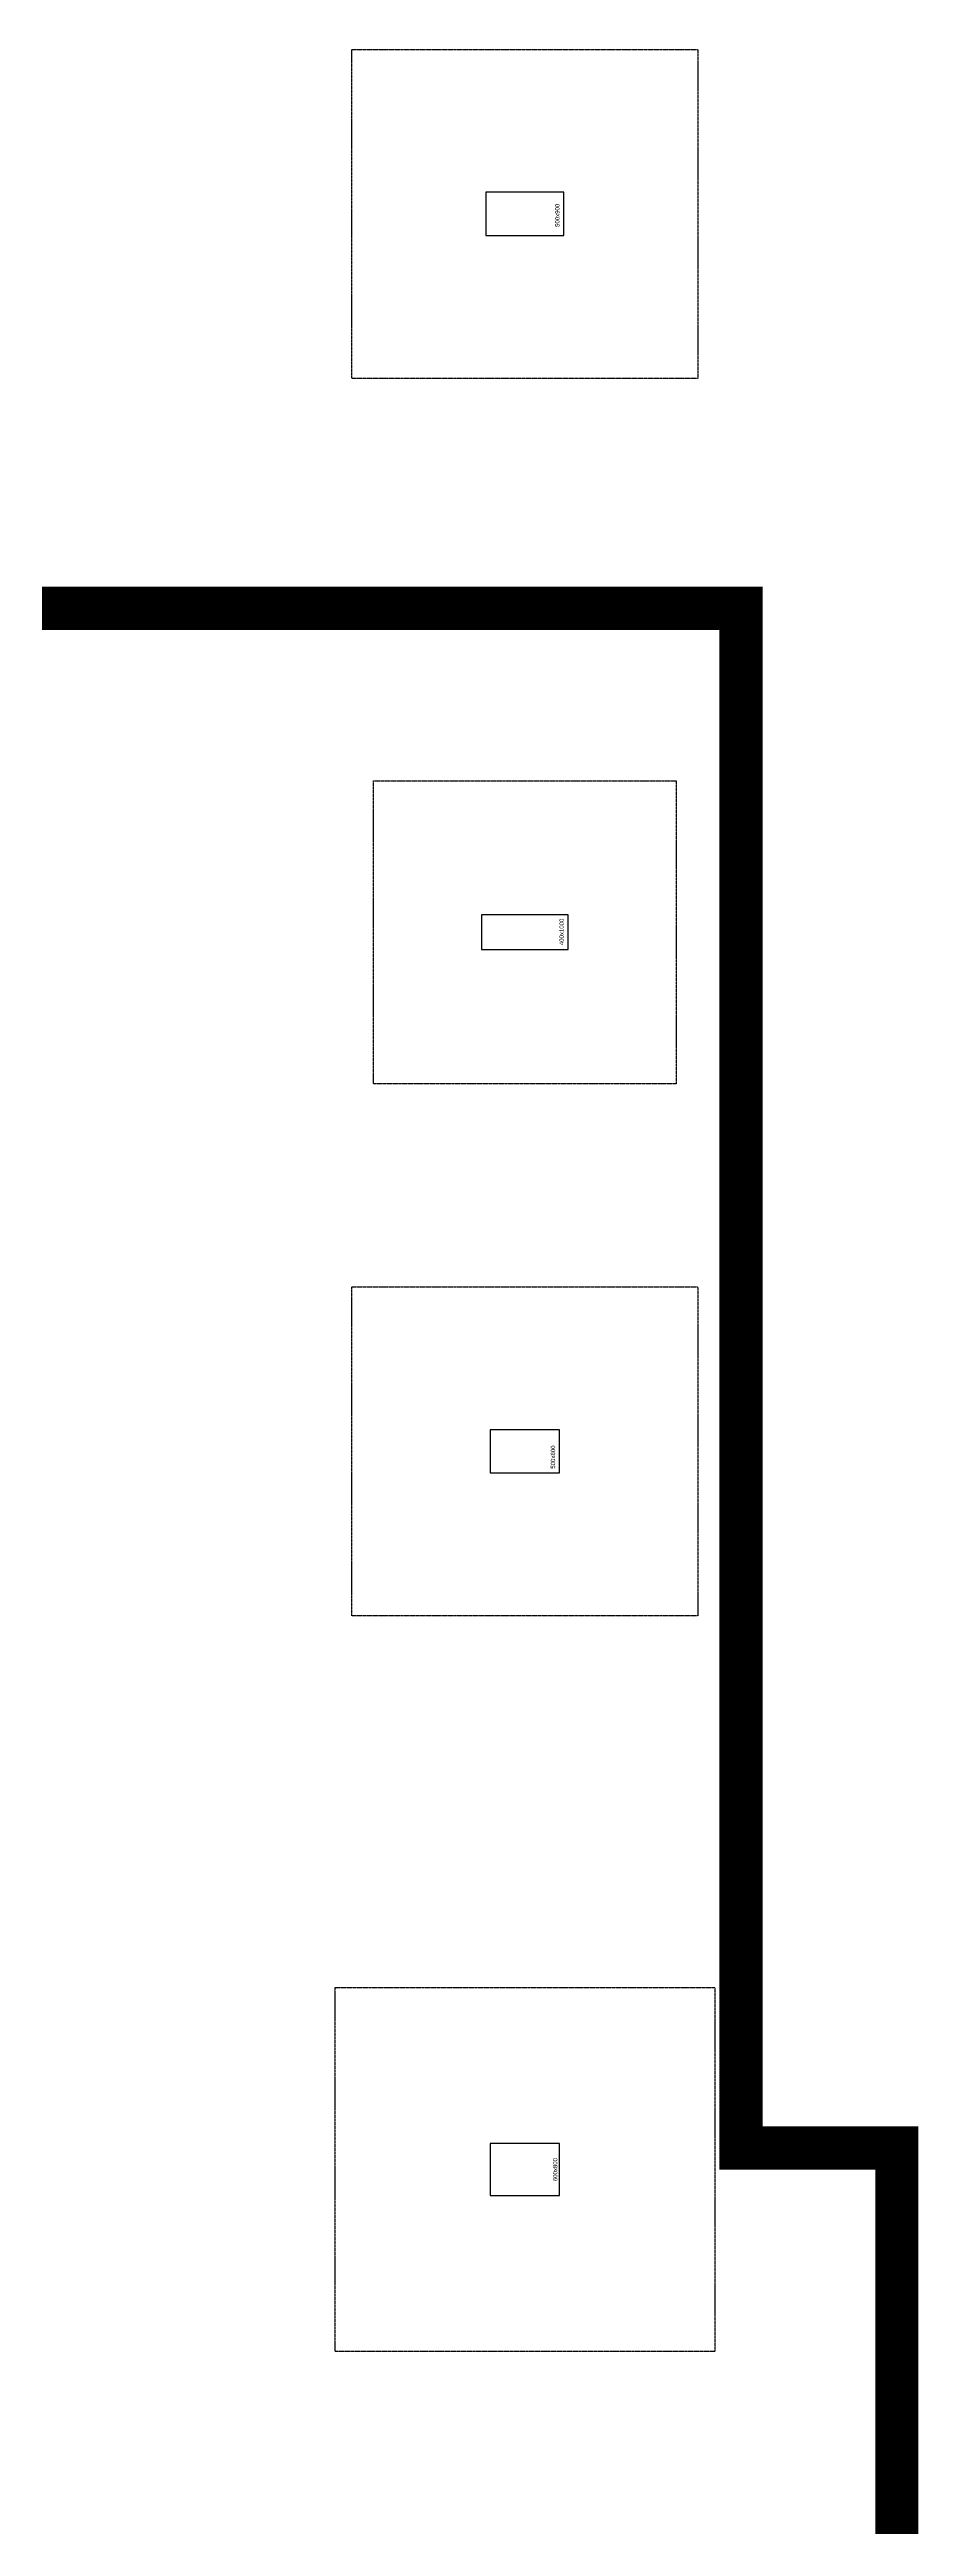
# Model space of a CAD drawing. Header units: millimetres. Extents: x 91591 to 1353697, y 75729 to 160586.
# Drawn here: x 1015784 to 1025830, y 116891 to 145515 of the extents above; entities that cross this region are included whole.
import ezdxf
from ezdxf.enums import TextEntityAlignment as Align

# ---------------------------------------------------------------- set-up
doc = ezdxf.new("R2010")
doc.units = ezdxf.units.MM
doc.linetypes.add('HID', pattern=[2.5, 1.5, -1])
doc.linetypes.add('HIDDEN', pattern=[0.375, 0.25, -0.125])
for name, color, linetype in [('-S_F', 7, 'Continuous'), ('8', 8, 'Continuous'), ('XR-지하주차장$0$AA-COL', 2, 'Continuous'), ('기초', 7, 'Continuous')]:
    doc.layers.add(name, color=color, linetype=linetype)
doc.styles.add('XR-지하주차장$0$Standard', font='arial.ttf')

# ---------------------------------------------------------------- blocks, each defined once
blk = doc.blocks.new('zw$D357')
at = {"layer": '-S_F', "linetype": 'HIDDEN', "lineweight": -3}
for points in [[(-19409.62759540649, -226.6534820720553), (-15409.62759540649, -226.6534820720553), (-15409.62759540649, -4026.653482072055), (-19409.62759540649, -4026.653482072055)], [(-19159.62759540556, -8677.762082045898), (-15659.62759540556, -8677.762082045898), (-15659.62759540556, -12177.76208204589), (-19159.62759540556, -12177.76208204589)], [(-19409.62759540765, -14526.65348207205), (-15409.62759540765, -14526.65348207205), (-15409.62759540765, -18326.65348207205), (-19409.62759540765, -18326.65348207205)], [(-19608.4662049585, -22625.54484472983), (-19608.4662049585, -26825.54484472983), (-15208.4662049585, -26825.54484472983), (-15208.4662049585, -22625.54484472983)]]:
    blk.add_lwpolyline(points, close=True, dxfattribs=at)
at = {"layer": 'XR-지하주차장$0$AA-COL'}
for points in [[(-16959.62759536504, -2376.764954982325), (-16959.62759536504, -1876.764954982325), (-17859.62759536505, -1876.764954982325), (-17859.62759536505, -2376.764954982325)], [(-16909.6275954037, -10626.76495500095), (-16909.6275954037, -10226.76495500095), (-17909.6275954037, -10226.76495500095), (-17909.6275954037, -10626.76495500095)], [(-17009.62759540369, -16676.76495500095), (-17009.62759540369, -16176.76495500095), (-17809.6275954037, -16176.76495500095), (-17809.6275954037, -16676.76495500095)], [(-17009.62759540369, -25026.76495500095), (-17009.62759540369, -24426.76495500095), (-17809.6275954037, -24426.76495500095), (-17809.6275954037, -25026.76495500095)]]:
    blk.add_lwpolyline(points, close=True, dxfattribs=at)
at = {"layer": '기초', "color": 6, "linetype": 'HID', "ltscale": 3, "const_width": 500}
blk.add_lwpolyline([(-56498.19192278548, -55179.49009371176), (-56497.66029514815, -13109.48375289421), (-51183.36221641278, -13098.65892140847), (-51183.36221641255, -15034.76066461298), (-51183.34348332206, -15034.76066461298), (-51183.34348332206, -15046.77595059294), (-37284.86666548718, -15025.10676782392), (-37297.86901842244, -6685.479806887918), (-14909.64353988901, -6684.054340347647), (-14909.64353988901, -24464.4900604235), (-14909.62480679829, -24464.49006084446), (-14909.62480679829, -24476.50534640346), (-13109.20024625421, -24476.54583629407), (-13108.92086913786, -55179.49009371176)], close=True, dxfattribs=at)
at = {"layer": 'Defpoints', "style": 'XR-지하주차장$0$Standard'}
for s, p in [('500x900', (-17009.62759536505, -2276.764954982326)), ('400x1000', (-16959.6275954037, -10576.76495500095)), ('500x800', (-17059.6275954037, -16626.76495500095))]:
    blk.add_text(s, height=50, rotation=90, dxfattribs=at).set_placement(p)
at = {"layer": 'Defpoints', "color": 1, "style": 'XR-지하주차장$0$Standard'}
blk.add_text('600x800', height=50.00000000000001, rotation=90, dxfattribs=at).set_placement((-17059.6275954037, -24726.76495500095), align=Align.MIDDLE)

msp = doc.modelspace()

# ---------------------------------------------------------------- block references
at = {"layer": '8'}
msp.add_blockref('zw$D357', (1038688.989296599, 145741.8172653321), dxfattribs=at)

doc.saveas('drawing.dxf')
